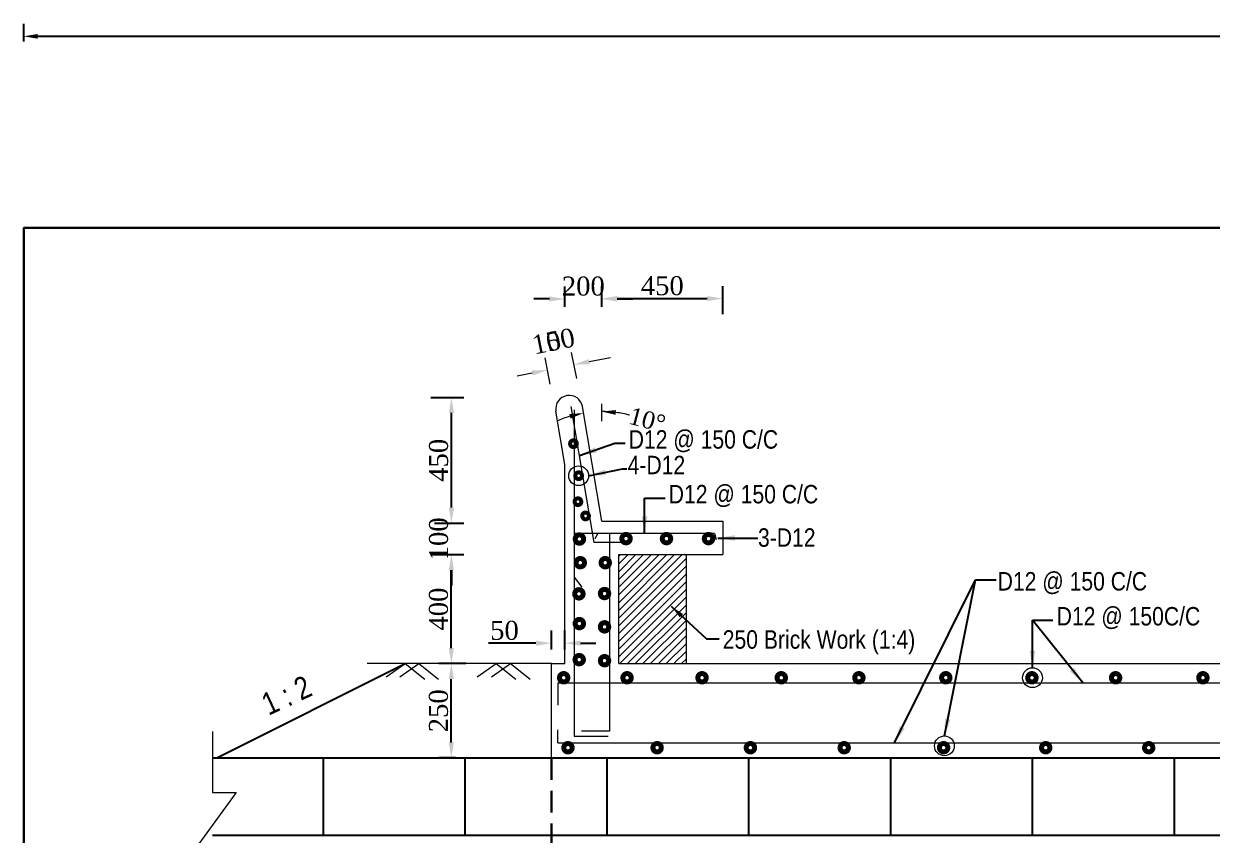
# Model space of a CAD drawing. Header units: metres. Extents: x -2434 to 11656, y -15288 to 8109.
# Drawn here: x 3599.3 to 3633.78, y -11638.57 to -11615.04 of the extents above; entities that cross this region are included whole.
import ezdxf

# ---------------------------------------------------------------- set-up
doc = ezdxf.new("R2010")
doc.units = ezdxf.units.M
doc.linetypes.add('DASHEDX2', pattern=[38.1, 25.4, -12.7])
doc.layers.add('Blocks', color=11, linetype='Continuous', lineweight=9)
doc.layers.add('Layer1', color=7, linetype='Continuous', lineweight=13)
doc.styles.get("Standard").update_dxf_attribs({"font": 'times.ttf'})
doc.styles.add('TIMES', font='ARIALN.TTF')
doc.dimstyles.get("Standard").update_dxf_attribs({"dimtxt": 0.5, "dimasz": 0.4075, "dimexe": 0.364, "dimexo": 0.219, "dimgap": 0.09, "dimtad": 0, "dimdec": 0, "dimlfac": 1000, "dimzin": 0, "dimdsep": 46, "dimtxsty": 'Standard', "dimcen": 0.09, "dimadec": 0, "dimazin": 0, "dimtfac": 1, "dimtdec": 0, "dimtofl": 0, "dimtmove": 0, "dimatfit": 3, "dimfxl": 1, "dimtolj": 1, "dimtzin": 0, "dimarcsym": 0})
pattern_1 = [(45, (5187.14033, -7796.20158), (-0.1122532015, 0.1122532015), [])]

# ---------------------------------------------------------------- blocks, each defined once
blk = doc.blocks.new('*D428')
at = {"layer": 'Defpoints', "color": 0, "lineweight": -3}
for p in [(3611.703, -11633.594), (3612.178, -11633.594), (3612.045, -11636.329)]:
    blk.add_point(p, dxfattribs=at)
at = {"layer": 'Layer1', "color": 0, "lineweight": -2}
for p, q in [((3611.959, -11633.594), (3611.339, -11633.594)), ((3611.826, -11636.329), (3611.339, -11636.329))]:
    blk.add_line(p, q, dxfattribs=at)
at = {"layer": 'Layer1', "color": 7, "lineweight": -2}
blk.add_line((3611.703, -11635.879), (3611.703, -11634.044), dxfattribs=at)
at = {"layer": 'Layer1', "color": 7, "lineweight": -3}
for points in [[(3611.628, -11634.044), (3611.778, -11634.044), (3611.703, -11633.594)], [(3611.628, -11635.879), (3611.778, -11635.879), (3611.703, -11636.329)]]:
    blk.add_solid(points, dxfattribs=at)
at = {"layer": 'Layer1', "color": 0, "lineweight": 13, "insert": (3611.333, -11634.962), "char_height": 0.55, "attachment_point": 5, "rotation": 90}
blk.add_mtext('\\A1;250', dxfattribs=at)
blk = doc.blocks.new('*D432')
at = {"layer": 'Defpoints', "color": 0, "lineweight": -3}
for p in [(3610.878, -11630.431), (3611.703, -11630.431), (3612.34, -11633.594)]:
    blk.add_point(p, dxfattribs=at)
at = {"layer": 'Layer1', "color": 0, "lineweight": -2}
for p, q in [((3611.097, -11630.431), (3612.067, -11630.431)), ((3612.121, -11633.594), (3611.339, -11633.594))]:
    blk.add_line(p, q, dxfattribs=at)
at = {"layer": 'Layer1', "color": 7, "lineweight": -2}
blk.add_line((3611.703, -11633.144), (3611.703, -11630.881), dxfattribs=at)
at = {"layer": 'Layer1', "color": 7, "lineweight": -3}
for points in [[(3611.628, -11630.881), (3611.778, -11630.881), (3611.703, -11630.431)], [(3611.628, -11633.144), (3611.778, -11633.144), (3611.703, -11633.594)]]:
    blk.add_solid(points, dxfattribs=at)
at = {"layer": 'Layer1', "color": 0, "lineweight": 13, "insert": (3611.333, -11632.013), "char_height": 0.55, "attachment_point": 5, "rotation": 90}
blk.add_mtext('\\A1;400', dxfattribs=at)
blk = doc.blocks.new('*D433')
at = {"layer": 'Defpoints', "color": 0, "lineweight": -3}
for p in [(3611.02, -11629.519), (3611.705, -11629.519), (3610.878, -11630.431)]:
    blk.add_point(p, dxfattribs=at)
at = {"layer": 'Layer1', "color": 7, "lineweight": -2}
for p, q in [((3611.705, -11629.069), (3611.705, -11628.619)), ((3611.705, -11630.881), (3611.705, -11631.331))]:
    blk.add_line(p, q, dxfattribs=at)
at = {"layer": 'Layer1', "color": 0, "lineweight": -2}
for p, q in [((3611.239, -11629.519), (3612.069, -11629.519)), ((3611.097, -11630.431), (3612.069, -11630.431))]:
    blk.add_line(p, q, dxfattribs=at)
at = {"layer": 'Layer1', "color": 7, "lineweight": -3}
for points in [[(3611.63, -11629.069), (3611.78, -11629.069), (3611.705, -11629.519)], [(3611.63, -11630.881), (3611.78, -11630.881), (3611.705, -11630.431)]]:
    blk.add_solid(points, dxfattribs=at)
at = {"layer": 'Layer1', "color": 0, "lineweight": 13, "insert": (3611.335, -11629.975), "char_height": 0.55, "attachment_point": 5, "rotation": 90}
blk.add_mtext('\\A1;100', dxfattribs=at)
blk = doc.blocks.new('*D434')
at = {"layer": 'Defpoints', "color": 0, "lineweight": -3}
for p in [(3610.894, -11625.875), (3611.705, -11625.875), (3611, -11629.519)]:
    blk.add_point(p, dxfattribs=at)
at = {"layer": 'Layer1', "color": 0, "lineweight": -2}
for p, q in [((3611.113, -11625.875), (3612.069, -11625.875)), ((3611.219, -11629.519), (3612.069, -11629.519))]:
    blk.add_line(p, q, dxfattribs=at)
at = {"layer": 'Layer1', "color": 7, "lineweight": -2}
blk.add_line((3611.705, -11629.069), (3611.705, -11626.325), dxfattribs=at)
at = {"layer": 'Layer1', "color": 7, "lineweight": -3}
for points in [[(3611.63, -11626.325), (3611.78, -11626.325), (3611.705, -11625.875)], [(3611.63, -11629.069), (3611.78, -11629.069), (3611.705, -11629.519)]]:
    blk.add_solid(points, dxfattribs=at)
at = {"layer": 'Layer1', "color": 0, "lineweight": 13, "insert": (3611.335, -11627.697), "char_height": 0.55, "attachment_point": 5, "rotation": 90}
blk.add_mtext('\\A1;450', dxfattribs=at)
blk = doc.blocks.new('*D435')
at = {"layer": 'Defpoints', "color": 0, "lineweight": -3}
for p in [(3619.58, -11623.006), (3616.067, -11623.462), (3619.58, -11623.676)]:
    blk.add_point(p, dxfattribs=at)
at = {"layer": 'Layer1', "color": 0, "lineweight": -2}
for p, q in [((3616.067, -11623.243), (3616.067, -11622.642)), ((3619.58, -11623.457), (3619.58, -11622.642))]:
    blk.add_line(p, q, dxfattribs=at)
at = {"layer": 'Layer1', "color": 7, "lineweight": -2}
blk.add_line((3616.517, -11623.006), (3619.13, -11623.006), dxfattribs=at)
at = {"layer": 'Layer1', "color": 7, "lineweight": -3}
for points in [[(3616.517, -11622.931), (3616.517, -11623.081), (3616.067, -11623.006)], [(3619.13, -11622.931), (3619.13, -11623.081), (3619.58, -11623.006)]]:
    blk.add_solid(points, dxfattribs=at)
at = {"layer": 'Layer1', "color": 0, "lineweight": 13, "insert": (3617.824, -11622.636), "char_height": 0.55, "attachment_point": 5}
blk.add_mtext('\\A1;450', dxfattribs=at)
blk = doc.blocks.new('*D436')
at = {"layer": 'Defpoints', "color": 0, "lineweight": -3}
for p in [(3614.998, -11633.002), (3614.607, -11633.408), (3614.998, -11633.401)]:
    blk.add_point(p, dxfattribs=at)
at = {"layer": 'Layer1', "color": 0, "lineweight": -2}
for p, q in [((3614.607, -11633.189), (3614.607, -11632.638)), ((3614.998, -11633.182), (3614.998, -11632.638))]:
    blk.add_line(p, q, dxfattribs=at)
at = {"layer": 'Layer1', "color": 7, "lineweight": -2}
for p, q in [((3614.157, -11633.002), (3612.783, -11633.002)), ((3615.448, -11633.002), (3615.898, -11633.002))]:
    blk.add_line(p, q, dxfattribs=at)
at = {"layer": 'Layer1', "color": 7, "lineweight": -3}
for points in [[(3614.157, -11632.927), (3614.157, -11633.077), (3614.607, -11633.002)], [(3615.448, -11632.927), (3615.448, -11633.077), (3614.998, -11633.002)]]:
    blk.add_solid(points, dxfattribs=at)
at = {"layer": 'Layer1', "color": 0, "lineweight": 13, "insert": (3613.245, -11632.633), "char_height": 0.55, "attachment_point": 5}
blk.add_mtext('\\A1;50', dxfattribs=at)
blk = doc.blocks.new('*D437')
at = {"layer": 'Defpoints', "color": 0, "lineweight": -3}
for p in [(3616.067, -11623.018), (3614.998, -11623.467), (3616.067, -11623.462)]:
    blk.add_point(p, dxfattribs=at)
at = {"layer": 'Layer1', "color": 0, "lineweight": -2}
for p, q in [((3614.998, -11623.248), (3614.998, -11622.654)), ((3616.067, -11623.243), (3616.067, -11622.654))]:
    blk.add_line(p, q, dxfattribs=at)
at = {"layer": 'Layer1', "color": 7, "lineweight": -2}
for p, q in [((3614.548, -11623.018), (3614.098, -11623.018)), ((3616.517, -11623.018), (3616.967, -11623.018))]:
    blk.add_line(p, q, dxfattribs=at)
at = {"layer": 'Layer1', "color": 7, "lineweight": -3}
for points in [[(3614.548, -11622.943), (3614.548, -11623.093), (3614.998, -11623.018)], [(3616.517, -11622.943), (3616.517, -11623.093), (3616.067, -11623.018)]]:
    blk.add_solid(points, dxfattribs=at)
at = {"layer": 'Layer1', "color": 0, "lineweight": 13, "insert": (3615.533, -11622.648), "char_height": 0.55, "attachment_point": 5}
blk.add_mtext('\\A1;200', dxfattribs=at)
blk = doc.blocks.new('*D443')
at = {"color": 0, "lineweight": -2, "ltscale": 0.5}
for p, q in [((3599.297, -11615.55), (3599.297, -11615.036)), ((3710.396, -11615.55), (3710.396, -11615.036)), ((3599.704, -11615.4), (3653.708, -11615.4)), ((3709.988, -11615.4), (3655.985, -11615.4))]:
    blk.add_line(p, q, dxfattribs=at)
at = {"color": 0, "linetype": 'Continuous', "lineweight": -3, "ltscale": 0.5}
for points in [[(3599.704, -11615.332), (3599.704, -11615.468), (3599.297, -11615.4)], [(3709.988, -11615.332), (3709.988, -11615.468), (3710.396, -11615.4)]]:
    blk.add_solid(points, dxfattribs=at)
at = {"layer": 'Defpoints', "color": 0, "linetype": 'Continuous', "lineweight": -3, "ltscale": 0.5}
for p in [(3710.396, -11615.4), (3599.297, -11620.956), (3710.396, -11620.956)]:
    blk.add_point(p, dxfattribs=at)
at = {"color": 0, "linetype": 'Continuous', "lineweight": -3, "ltscale": 0.5, "insert": (3654.846, -11615.4), "char_height": 0.5, "attachment_point": 5}
blk.add_mtext('\\A1;111099', dxfattribs=at)
blk = doc.blocks.new('*D466')
at = {"layer": 'Defpoints', "color": 0, "lineweight": -3}
for p in [(3611.703, -11633.594), (3612.178, -11633.594), (3612.045, -11636.329)]:
    blk.add_point(p, dxfattribs=at)
at = {"layer": 'Layer1', "color": 0, "lineweight": -2}
for p, q in [((3611.959, -11633.594), (3611.339, -11633.594)), ((3611.826, -11636.329), (3611.339, -11636.329))]:
    blk.add_line(p, q, dxfattribs=at)
at = {"layer": 'Layer1', "color": 7, "lineweight": -2}
blk.add_line((3611.703, -11635.879), (3611.703, -11634.044), dxfattribs=at)
at = {"layer": 'Layer1', "color": 7, "lineweight": -3}
for points in [[(3611.628, -11634.044), (3611.778, -11634.044), (3611.703, -11633.594)], [(3611.628, -11635.879), (3611.778, -11635.879), (3611.703, -11636.329)]]:
    blk.add_solid(points, dxfattribs=at)
at = {"layer": 'Layer1', "color": 0, "lineweight": 13, "insert": (3611.333, -11634.962), "char_height": 0.55, "attachment_point": 5, "rotation": 90}
blk.add_mtext('\\A1;250', dxfattribs=at)
blk = doc.blocks.new('*D470')
at = {"layer": 'Defpoints', "color": 0, "lineweight": -3}
for p in [(3610.878, -11630.431), (3611.703, -11630.431), (3612.34, -11633.594)]:
    blk.add_point(p, dxfattribs=at)
at = {"layer": 'Layer1', "color": 0, "lineweight": -2}
for p, q in [((3611.097, -11630.431), (3612.067, -11630.431)), ((3612.121, -11633.594), (3611.339, -11633.594))]:
    blk.add_line(p, q, dxfattribs=at)
at = {"layer": 'Layer1', "color": 7, "lineweight": -2}
blk.add_line((3611.703, -11633.144), (3611.703, -11630.881), dxfattribs=at)
at = {"layer": 'Layer1', "color": 7, "lineweight": -3}
for points in [[(3611.628, -11630.881), (3611.778, -11630.881), (3611.703, -11630.431)], [(3611.628, -11633.144), (3611.778, -11633.144), (3611.703, -11633.594)]]:
    blk.add_solid(points, dxfattribs=at)
at = {"layer": 'Layer1', "color": 0, "lineweight": 13, "insert": (3611.333, -11632.013), "char_height": 0.55, "attachment_point": 5, "rotation": 90}
blk.add_mtext('\\A1;400', dxfattribs=at)
blk = doc.blocks.new('*D471')
at = {"layer": 'Defpoints', "color": 0, "lineweight": -3}
for p in [(3611.02, -11629.519), (3611.705, -11629.519), (3610.878, -11630.431)]:
    blk.add_point(p, dxfattribs=at)
at = {"layer": 'Layer1', "color": 7, "lineweight": -2}
for p, q in [((3611.705, -11629.069), (3611.705, -11628.619)), ((3611.705, -11630.881), (3611.705, -11631.331))]:
    blk.add_line(p, q, dxfattribs=at)
at = {"layer": 'Layer1', "color": 0, "lineweight": -2}
for p, q in [((3611.239, -11629.519), (3612.069, -11629.519)), ((3611.097, -11630.431), (3612.069, -11630.431))]:
    blk.add_line(p, q, dxfattribs=at)
at = {"layer": 'Layer1', "color": 7, "lineweight": -3}
for points in [[(3611.63, -11629.069), (3611.78, -11629.069), (3611.705, -11629.519)], [(3611.63, -11630.881), (3611.78, -11630.881), (3611.705, -11630.431)]]:
    blk.add_solid(points, dxfattribs=at)
at = {"layer": 'Layer1', "color": 0, "lineweight": 13, "insert": (3611.335, -11629.975), "char_height": 0.55, "attachment_point": 5, "rotation": 90}
blk.add_mtext('\\A1;100', dxfattribs=at)
blk = doc.blocks.new('*D472')
at = {"layer": 'Defpoints', "color": 0, "lineweight": -3}
for p in [(3610.894, -11625.875), (3611.705, -11625.875), (3611, -11629.519)]:
    blk.add_point(p, dxfattribs=at)
at = {"layer": 'Layer1', "color": 0, "lineweight": -2}
for p, q in [((3611.113, -11625.875), (3612.069, -11625.875)), ((3611.219, -11629.519), (3612.069, -11629.519))]:
    blk.add_line(p, q, dxfattribs=at)
at = {"layer": 'Layer1', "color": 7, "lineweight": -2}
blk.add_line((3611.705, -11629.069), (3611.705, -11626.325), dxfattribs=at)
at = {"layer": 'Layer1', "color": 7, "lineweight": -3}
for points in [[(3611.63, -11626.325), (3611.78, -11626.325), (3611.705, -11625.875)], [(3611.63, -11629.069), (3611.78, -11629.069), (3611.705, -11629.519)]]:
    blk.add_solid(points, dxfattribs=at)
at = {"layer": 'Layer1', "color": 0, "lineweight": 13, "insert": (3611.335, -11627.697), "char_height": 0.55, "attachment_point": 5, "rotation": 90}
blk.add_mtext('\\A1;450', dxfattribs=at)
blk = doc.blocks.new('*D473')
at = {"layer": 'Defpoints', "color": 0, "lineweight": -3}
for p in [(3619.58, -11623.006), (3616.067, -11623.462), (3619.58, -11623.676)]:
    blk.add_point(p, dxfattribs=at)
at = {"layer": 'Layer1', "color": 0, "lineweight": -2}
for p, q in [((3616.067, -11623.243), (3616.067, -11622.642)), ((3619.58, -11623.457), (3619.58, -11622.642))]:
    blk.add_line(p, q, dxfattribs=at)
at = {"layer": 'Layer1', "color": 7, "lineweight": -2}
blk.add_line((3616.517, -11623.006), (3619.13, -11623.006), dxfattribs=at)
at = {"layer": 'Layer1', "color": 7, "lineweight": -3}
for points in [[(3616.517, -11622.931), (3616.517, -11623.081), (3616.067, -11623.006)], [(3619.13, -11622.931), (3619.13, -11623.081), (3619.58, -11623.006)]]:
    blk.add_solid(points, dxfattribs=at)
at = {"layer": 'Layer1', "color": 0, "lineweight": 13, "insert": (3617.824, -11622.636), "char_height": 0.55, "attachment_point": 5}
blk.add_mtext('\\A1;450', dxfattribs=at)
blk = doc.blocks.new('*D475')
at = {"layer": 'Defpoints', "color": 0, "lineweight": -3}
for p in [(3614.998, -11633.002), (3614.607, -11633.408), (3614.998, -11633.401)]:
    blk.add_point(p, dxfattribs=at)
at = {"layer": 'Layer1', "color": 0, "lineweight": -2}
for p, q in [((3614.607, -11633.189), (3614.607, -11632.638)), ((3614.998, -11633.182), (3614.998, -11632.638))]:
    blk.add_line(p, q, dxfattribs=at)
at = {"layer": 'Layer1', "color": 7, "lineweight": -2}
for p, q in [((3614.157, -11633.002), (3612.783, -11633.002)), ((3615.448, -11633.002), (3615.898, -11633.002))]:
    blk.add_line(p, q, dxfattribs=at)
at = {"layer": 'Layer1', "color": 7, "lineweight": -3}
for points in [[(3614.157, -11632.927), (3614.157, -11633.077), (3614.607, -11633.002)], [(3615.448, -11632.927), (3615.448, -11633.077), (3614.998, -11633.002)]]:
    blk.add_solid(points, dxfattribs=at)
at = {"layer": 'Layer1', "color": 0, "lineweight": 13, "insert": (3613.245, -11632.633), "char_height": 0.55, "attachment_point": 5}
blk.add_mtext('\\A1;50', dxfattribs=at)
blk = doc.blocks.new('*D476')
at = {"layer": 'Defpoints', "color": 0, "lineweight": -3}
for p in [(3616.067, -11623.018), (3614.998, -11623.467), (3616.067, -11623.462)]:
    blk.add_point(p, dxfattribs=at)
at = {"layer": 'Layer1', "color": 0, "lineweight": -2}
for p, q in [((3614.998, -11623.248), (3614.998, -11622.654)), ((3616.067, -11623.243), (3616.067, -11622.654))]:
    blk.add_line(p, q, dxfattribs=at)
at = {"layer": 'Layer1', "color": 7, "lineweight": -2}
for p, q in [((3614.548, -11623.018), (3614.098, -11623.018)), ((3616.517, -11623.018), (3616.967, -11623.018))]:
    blk.add_line(p, q, dxfattribs=at)
at = {"layer": 'Layer1', "color": 7, "lineweight": -3}
for points in [[(3614.548, -11622.943), (3614.548, -11623.093), (3614.998, -11623.018)], [(3616.517, -11622.943), (3616.517, -11623.093), (3616.067, -11623.018)]]:
    blk.add_solid(points, dxfattribs=at)
at = {"layer": 'Layer1', "color": 0, "lineweight": 13, "insert": (3615.533, -11622.648), "char_height": 0.55, "attachment_point": 5}
blk.add_mtext('\\A1;200', dxfattribs=at)
blk = doc.blocks.new('*D482')
at = {"color": 0, "lineweight": -2, "ltscale": 0.5}
for p, q in [((3599.297, -11615.55), (3599.297, -11615.036)), ((3710.396, -11615.55), (3710.396, -11615.036)), ((3599.704, -11615.4), (3653.708, -11615.4)), ((3709.988, -11615.4), (3655.985, -11615.4))]:
    blk.add_line(p, q, dxfattribs=at)
at = {"color": 0, "linetype": 'Continuous', "lineweight": -3, "ltscale": 0.5}
for points in [[(3599.704, -11615.332), (3599.704, -11615.468), (3599.297, -11615.4)], [(3709.988, -11615.332), (3709.988, -11615.468), (3710.396, -11615.4)]]:
    blk.add_solid(points, dxfattribs=at)
at = {"layer": 'Defpoints', "color": 0, "linetype": 'Continuous', "lineweight": -3, "ltscale": 0.5}
for p in [(3710.396, -11615.4), (3599.297, -11620.956), (3710.396, -11620.956)]:
    blk.add_point(p, dxfattribs=at)
at = {"color": 0, "linetype": 'Continuous', "lineweight": -3, "ltscale": 0.5, "insert": (3654.846, -11615.4), "char_height": 0.5, "attachment_point": 5}
blk.add_mtext('\\A1;111099', dxfattribs=at)

msp = doc.modelspace()

# ---------------------------------------------------------------- hatches: boundary and pattern name
at = {"layer": 'Layer1', "lineweight": 5}
h = msp.add_hatch(dxfattribs=at)
h.set_pattern_fill('LINE', scale=0.05, angle=45, style=0)
h.set_pattern_definition(pattern_1)
h.paths.add_polyline_path([(3616.560561, -11633.594422), (3618.513686, -11633.594422), (3618.513686, -11630.431116), (3616.560561, -11630.431116)])
h = msp.add_hatch(dxfattribs=at)
h.set_pattern_fill('LINE', scale=0.05, angle=45, style=0)
h.set_pattern_definition(pattern_1)
h.paths.add_polyline_path([(3616.560561, -11633.594422), (3618.513686, -11633.594422), (3618.513686, -11630.431116), (3616.560561, -11630.431116)])

# ---------------------------------------------------------------- linework, layer by layer
at = {"color": 0, "linetype": 'Continuous', "lineweight": -3, "ltscale": 0.5}
for p, q in [((3604.895388, -11636.328797), (3610.364138, -11633.594422)), ((3604.770349, -11636.328797), (3653.014446, -11636.328797)), ((3604.770349, -11636.328797), (3653.014446, -11636.328797)), ((3607.98372, -11636.328797), (3607.98372, -11638.566068)), ((3607.98372, -11636.328797), (3607.98372, -11638.566068)), ((3612.098887, -11636.328797), (3612.098887, -11638.566068)), ((3612.098887, -11636.328797), (3612.098887, -11638.566068)), ((3616.214055, -11636.328797), (3616.214055, -11638.566068)), ((3616.214055, -11636.328797), (3616.214055, -11638.566068)), ((3620.329223, -11636.328797), (3620.329223, -11638.566068)), ((3620.329223, -11636.328797), (3620.329223, -11638.566068)), ((3624.444391, -11636.328797), (3624.444391, -11638.566068)), ((3624.444391, -11636.328797), (3624.444391, -11638.566068)), ((3628.559559, -11636.328797), (3628.559559, -11638.566068)), ((3628.559559, -11636.328797), (3628.559559, -11638.566068)), ((3632.674726, -11636.328797), (3632.674726, -11638.566068)), ((3632.674726, -11636.328797), (3632.674726, -11638.566068)), ((3604.770349, -11638.566068), (3653.106508, -11638.566068)), ((3604.770349, -11638.566068), (3653.106508, -11638.566068))]:
    msp.add_line(p, q, dxfattribs=at)
at = {"layer": 'Blocks', "color": 0, "linetype": 'ByBlock', "lineweight": 13, "ltscale": 0.5}
for p, q in [((3616.067182, -11626.557488), (3616.067182, -11626.055966)), ((3616.067182, -11626.557488), (3616.067182, -11626.055966)), ((3615.268222, -11626.228406), (3615.268222, -11635.696221)), ((3615.268222, -11626.228406), (3615.268222, -11635.696221)), ((3619.580427, -11629.459093), (3619.580427, -11630.431116)), ((3619.580427, -11629.459093), (3619.580427, -11630.431116)), ((3619.339294, -11629.824723), (3615.268222, -11629.824723)), ((3619.339294, -11629.824723), (3615.268222, -11629.824723)), ((3615.958415, -11629.824723), (3615.868095, -11629.974844)), ((3615.958415, -11629.824723), (3615.868095, -11629.974844)), ((3616.297267, -11629.824723), (3616.297267, -11635.552815)), ((3616.297267, -11629.824723), (3616.297267, -11635.552815)), ((3619.339294, -11629.824723), (3619.38899, -11629.995248)), ((3619.339294, -11629.824723), (3619.38899, -11629.995248)), ((3616.859845, -11630.082363), (3615.847898, -11630.082363)), ((3616.859845, -11630.082363), (3615.847898, -11630.082363)), ((3618.515486, -11630.431116), (3618.515486, -11633.594422)), ((3618.515486, -11630.431116), (3618.515486, -11633.594422)), ((3615.268222, -11631.085563), (3615.494532, -11631.372095)), ((3615.268222, -11631.085563), (3615.494532, -11631.372095)), ((3614.607436, -11633.594422), (3609.258841, -11633.594422)), ((3614.607436, -11633.594422), (3609.258841, -11633.594422)), ((3614.797152, -11634.149451), (3614.797152, -11634.800339)), ((3614.797152, -11634.149451), (3614.797152, -11634.800339)), ((3614.78971, -11635.892919), (3614.78971, -11635.515452)), ((3614.78971, -11635.892919), (3614.78971, -11635.515452)), ((3615.268222, -11635.696221), (3616.255624, -11635.696221)), ((3615.268222, -11635.696221), (3616.255624, -11635.696221)), ((3616.297267, -11635.552815), (3615.483828, -11635.552815)), ((3616.297267, -11635.552815), (3615.483828, -11635.552815))]:
    msp.add_line(p, q, dxfattribs=at)
for points in [[(3609.808559, -11633.980647), (3610.364138, -11633.594422), (3610.93088, -11634.047238)], [(3609.808559, -11633.980647), (3610.364138, -11633.594422), (3610.93088, -11634.047238)], [(3610.208576, -11633.980647), (3610.764155, -11633.594422), (3611.330897, -11634.047238)], [(3610.208576, -11633.980647), (3610.764155, -11633.594422), (3611.330897, -11634.047238)], [(3612.45327, -11633.980647), (3613.008849, -11633.594422), (3613.575591, -11634.047238)], [(3612.45327, -11633.980647), (3613.008849, -11633.594422), (3613.575591, -11634.047238)], [(3612.864449, -11633.980647), (3613.420029, -11633.594422), (3613.986771, -11634.047238)], [(3612.864449, -11633.980647), (3613.420029, -11633.594422), (3613.986771, -11634.047238)]]:
    msp.add_lwpolyline(points, dxfattribs=at)
at = {"layer": 'Blocks', "color": 0, "lineweight": 13, "ltscale": 0.05}
msp.add_lwpolyline([(3604.770349, -11635.565366), (3604.770349, -11637.335539), (3605.462894, -11637.335539), (3604.069418, -11639.249406), (3604.770349, -11639.249406), (3604.770349, -11643.355199)], dxfattribs=at)
msp.add_lwpolyline([(3604.770349, -11635.565366), (3604.770349, -11637.335539), (3605.462894, -11637.335539), (3604.069418, -11639.249406), (3604.770349, -11639.249406), (3604.770349, -11643.355199)], dxfattribs=at)
at = {"layer": 'Blocks', "color": 0, "linetype": 'ByBlock', "lineweight": 13, "ltscale": 0.5}
for centre in [(3615.397495, -11628.143849), (3615.397495, -11628.143849), (3628.565756, -11634.002492), (3628.565756, -11634.002492), (3626.009915, -11635.978394), (3626.009915, -11635.978394)]:
    msp.add_circle(centre, 0.287312, dxfattribs=at)
for start, end in [(106.9136152, 114.2699314), (106.9136152, 114.2699314), (75.2568308, 90), (75.2568308, 90), (75.2873677, 82.6436838), (75.2873677, 82.6436838)]:
    msp.add_arc((3616.067182, -11629.459093), 3.176056, start, end, dxfattribs=at)
for points in [[(3615.127624, -11626.354307), (3615.158723, -11626.486532), (3615.539849, -11626.327121)], [(3615.127624, -11626.354307), (3615.158723, -11626.486532), (3615.539849, -11626.327121)], [(3616.469486, -11626.376956), (3616.478199, -11626.241402), (3616.067182, -11626.283037)], [(3616.469486, -11626.376956), (3616.478199, -11626.241402), (3616.067182, -11626.283037)]]:
    msp.add_solid(points, dxfattribs=at)
at = {"layer": 'Layer1', "color": 7, "lineweight": 13}
for p, q in [((3614.574919, -11625.488568), (3614.421234, -11624.720559)), ((3614.574919, -11625.488568), (3614.421234, -11624.720559)), ((3615.345072, -11625.326851), (3615.19285, -11624.566153)), ((3615.345072, -11625.326851), (3615.19285, -11624.566153)), ((3615.705525, -11624.834778), (3616.317393, -11624.712339)), ((3615.705525, -11624.834778), (3616.317393, -11624.712339)), ((3614.051405, -11625.165782), (3613.610153, -11625.25408)), ((3614.051405, -11625.165782), (3613.610153, -11625.25408)), ((3615.847898, -11630.082363), (3615.184323, -11626.14121)), ((3615.847898, -11630.082363), (3615.184323, -11626.14121)), ((3616.067182, -11629.459093), (3615.508547, -11626.14121)), ((3616.067182, -11629.459093), (3615.508547, -11626.14121)), ((3614.998061, -11627.814658), (3614.738141, -11626.270924)), ((3614.998061, -11627.814658), (3614.738141, -11626.270924)), ((3614.998061, -11633.594422), (3614.998061, -11627.814658)), ((3614.998061, -11633.594422), (3614.998061, -11627.814658)), ((3616.067182, -11629.459093), (3619.580427, -11629.459093)), ((3616.067182, -11629.459093), (3619.580427, -11629.459093)), ((3616.560561, -11630.431116), (3619.580427, -11630.431116)), ((3616.560561, -11633.594422), (3616.560561, -11630.431116)), ((3616.560561, -11630.431116), (3619.580427, -11630.431116)), ((3616.560561, -11633.594422), (3616.560561, -11630.431116)), ((3614.607436, -11633.594422), (3614.998061, -11633.594422)), ((3614.607436, -11636.328797), (3614.607436, -11633.594422)), ((3614.607436, -11633.594422), (3614.998061, -11633.594422)), ((3614.607436, -11636.328797), (3614.607436, -11633.594422)), ((3616.560561, -11633.594422), (3640.779311, -11633.594422)), ((3616.560561, -11633.594422), (3640.779311, -11633.594422)), ((3614.797152, -11634.149451), (3642.514447, -11634.149451)), ((3614.797152, -11634.149451), (3642.514447, -11634.149451)), ((3614.78971, -11635.892919), (3642.507108, -11635.892919)), ((3614.78971, -11635.892919), (3642.507108, -11635.892919)), ((3614.607436, -11636.328797), (3642.732436, -11636.328797)), ((3614.607436, -11636.328797), (3642.732436, -11636.328797))]:
    msp.add_line(p, q, dxfattribs=at)
at = {"layer": 'Layer1', "color": 7, "linetype": 'DASHEDX2', "lineweight": 30, "ltscale": 0.025}
msp.add_line((3614.607436, -11636.328797), (3614.607436, -11643.296975), dxfattribs=at)
msp.add_line((3614.607436, -11636.328797), (3614.607436, -11643.296975), dxfattribs=at)
at = {"layer": 'Layer1', "color": 7, "lineweight": 30}
msp.add_lwpolyline([(3686.75372, -11698.317687), (3599.296782, -11698.317687), (3599.296782, -11620.955942), (3710.395862, -11620.955942), (3710.395862, -11681.840877), (3710.395862, -11695.795457), (3710.395862, -11698.317687)], close=True, dxfattribs=at)
msp.add_lwpolyline([(3686.75372, -11698.317687), (3599.296782, -11698.317687), (3599.296782, -11620.955942), (3710.395862, -11620.955942), (3710.395862, -11681.840877), (3710.395862, -11695.795457), (3710.395862, -11698.317687)], close=True, dxfattribs=at)
at = {"layer": 'Layer1', "color": 7, "lineweight": 13}
for points, const_width in [([(3615.305267, -11627.216092, -1), (3615.188487, -11627.216092, -1)], 0.194634), ([(3615.305267, -11627.216092, -1), (3615.188487, -11627.216092, -1)], 0.194634), ([(3615.455886, -11628.143849, -1), (3615.339105, -11628.143849, -1)], 0.194634), ([(3615.455886, -11628.143849, -1), (3615.339105, -11628.143849, -1)], 0.194634), ([(3615.434896, -11628.897698, -1), (3615.318116, -11628.897698, -1)], 0.194634), ([(3615.434896, -11628.897698, -1), (3615.318116, -11628.897698, -1)], 0.194634), ([(3615.655914, -11629.309713, -1), (3615.539134, -11629.309713, -1)], 0.194634), ([(3615.655914, -11629.309713, -1), (3615.539134, -11629.309713, -1)], 0.194634), ([(3615.49271, -11629.981626, -1), (3615.346734, -11629.981626, -1)], 0.243292), ([(3615.49271, -11629.981626, -1), (3615.346734, -11629.981626, -1)], 0.243292), ([(3616.845826, -11629.96925, -1), (3616.69985, -11629.96925, -1)], 0.243292), ([(3616.845826, -11629.96925, -1), (3616.69985, -11629.96925, -1)], 0.243292), ([(3618.019271, -11629.96925, -1), (3617.873295, -11629.96925, -1)], 0.243292), ([(3618.019271, -11629.96925, -1), (3617.873295, -11629.96925, -1)], 0.243292), ([(3619.238538, -11629.96925, -1), (3619.092562, -11629.96925, -1)], 0.243292), ([(3619.238538, -11629.96925, -1), (3619.092562, -11629.96925, -1)], 0.243292), ([(3615.517787, -11630.667358, -1), (3615.371812, -11630.667358, -1)], 0.243292), ([(3615.517787, -11630.667358, -1), (3615.371812, -11630.667358, -1)], 0.243292), ([(3616.241824, -11630.667358, -1), (3616.095849, -11630.667358, -1)], 0.243292), ([(3616.241824, -11630.667358, -1), (3616.095849, -11630.667358, -1)], 0.243292), ([(3615.477724, -11631.570451, -1), (3615.331749, -11631.570451, -1)], 0.243292), ([(3615.477724, -11631.570451, -1), (3615.331749, -11631.570451, -1)], 0.243292), ([(3616.221181, -11631.56126, -1), (3616.075206, -11631.56126, -1)], 0.243292), ([(3616.221181, -11631.56126, -1), (3616.075206, -11631.56126, -1)], 0.243292), ([(3615.490977, -11632.432456, -1), (3615.345001, -11632.432456, -1)], 0.243292), ([(3615.490977, -11632.432456, -1), (3615.345001, -11632.432456, -1)], 0.243292), ([(3616.221181, -11632.52735, -1), (3616.075206, -11632.52735, -1)], 0.243292), ([(3616.221181, -11632.52735, -1), (3616.075206, -11632.52735, -1)], 0.243292), ([(3615.486083, -11633.47889, -1), (3615.340108, -11633.47889, -1)], 0.243292), ([(3615.486083, -11633.47889, -1), (3615.340108, -11633.47889, -1)], 0.243292), ([(3616.221181, -11633.508807, -1), (3616.075206, -11633.508807, -1)], 0.243292), ([(3616.221181, -11633.508807, -1), (3616.075206, -11633.508807, -1)], 0.243292), ([(3615.035809, -11634.00441, -1), (3614.889834, -11634.00441, -1)], 0.243292), ([(3615.035809, -11634.00441, -1), (3614.889834, -11634.00441, -1)], 0.243292), ([(3616.875338, -11634.00441, -1), (3616.729362, -11634.00441, -1)], 0.243292), ([(3616.875338, -11634.00441, -1), (3616.729362, -11634.00441, -1)], 0.243292), ([(3619.0501, -11634.00441, -1), (3618.904124, -11634.00441, -1)], 0.243292), ([(3619.0501, -11634.00441, -1), (3618.904124, -11634.00441, -1)], 0.243292), ([(3621.350351, -11634.00441, -1), (3621.204376, -11634.00441, -1)], 0.243292), ([(3621.350351, -11634.00441, -1), (3621.204376, -11634.00441, -1)], 0.243292), ([(3623.601722, -11634.00441, -1), (3623.455747, -11634.00441, -1)], 0.243292), ([(3623.601722, -11634.00441, -1), (3623.455747, -11634.00441, -1)], 0.243292), ([(3626.123696, -11634.00441, -1), (3625.97772, -11634.00441, -1)], 0.243292), ([(3626.123696, -11634.00441, -1), (3625.97772, -11634.00441, -1)], 0.243292), ([(3628.623089, -11634.00441, -1), (3628.477114, -11634.00441, -1)], 0.243292), ([(3628.623089, -11634.00441, -1), (3628.477114, -11634.00441, -1)], 0.243292), ([(3631.051073, -11634.00441, -1), (3630.905098, -11634.00441, -1)], 0.243292), ([(3631.051073, -11634.00441, -1), (3630.905098, -11634.00441, -1)], 0.243292), ([(3633.584006, -11634.00441, -1), (3633.43803, -11634.00441, -1)], 0.243292), ([(3633.584006, -11634.00441, -1), (3633.43803, -11634.00441, -1)], 0.243292), ([(3615.160228, -11636.033289, -1), (3615.014253, -11636.033289, -1)], 0.243292), ([(3615.160228, -11636.033289, -1), (3615.014253, -11636.033289, -1)], 0.243292), ([(3617.747342, -11636.033289, -1), (3617.601367, -11636.033289, -1)], 0.243292), ([(3617.747342, -11636.033289, -1), (3617.601367, -11636.033289, -1)], 0.243292), ([(3620.454186, -11636.033289, -1), (3620.308211, -11636.033289, -1)], 0.243292), ([(3620.454186, -11636.033289, -1), (3620.308211, -11636.033289, -1)], 0.243292), ([(3623.175302, -11636.033289, -1), (3623.029327, -11636.033289, -1)], 0.243292), ([(3623.175302, -11636.033289, -1), (3623.029327, -11636.033289, -1)], 0.243292), ([(3626.05983, -11636.033289, -1), (3625.913854, -11636.033289, -1)], 0.243292), ([(3626.05983, -11636.033289, -1), (3625.913854, -11636.033289, -1)], 0.243292), ([(3629.022801, -11636.033289, -1), (3628.876825, -11636.033289, -1)], 0.243292), ([(3629.022801, -11636.033289, -1), (3628.876825, -11636.033289, -1)], 0.243292), ([(3632.011818, -11636.033289, -1), (3631.865842, -11636.033289, -1)], 0.243292), ([(3632.011818, -11636.033289, -1), (3631.865842, -11636.033289, -1)], 0.243292)]:
    msp.add_lwpolyline(points, format="xyb", close=True, dxfattribs=dict(at, const_width=const_width))
msp.add_arc((3615.123344, -11626.206067), 0.390625, 9.5572991, 189.5572991, dxfattribs=at)
msp.add_arc((3615.123344, -11626.206067), 0.390625, 9.5572991, 189.5572991, dxfattribs=at)
for points in [[(3615.690809, -11624.761236), (3615.720242, -11624.90832), (3615.264273, -11624.923077)], [(3615.690809, -11624.761236), (3615.720242, -11624.90832), (3615.264273, -11624.923077)], [(3614.036689, -11625.09224), (3614.066122, -11625.239324), (3614.492657, -11625.077483)], [(3614.036689, -11625.09224), (3614.066122, -11625.239324), (3614.492657, -11625.077483)]]:
    msp.add_solid(points, dxfattribs=at)

# ---------------------------------------------------------------- texts
at = {"layer": 'Blocks', "color": 0, "linetype": 'ByBlock', "lineweight": 13}
msp.add_text('10° ', height=0.5, rotation=345.2568308, dxfattribs=at).set_placement((3616.816293, -11626.626077))
msp.add_text('10° ', height=0.5, rotation=345.2568308, dxfattribs=at).set_placement((3616.816293, -11626.626077))
at = {"layer": 'Layer1', "color": 7, "lineweight": 13, "insert": (3614.664253, -11624.241711), "char_height": 0.55, "attachment_point": 5, "rotation": 11.3158973}
for s in ['\\A1;150', '\\A1;100']:
    msp.add_mtext(s, dxfattribs=at)
at = {"layer": 'Layer1', "color": 7, "lineweight": 13, "char_height": 0.5352435, "width": 5.87162151, "attachment_point": 1, "style": 'TIMES'}
for s, insert in [('D12 @ 150 C/C', (3616.849978, -11626.823567)), ('D12 @ 150 C/C', (3616.849978, -11626.823567)), ('4-D12', (3616.819447, -11627.5661)), ('4-D12', (3616.819447, -11627.5661)), ('D12 @ 150 C/C', (3618.011853, -11628.411299)), ('D12 @ 150 C/C', (3618.011853, -11628.411299)), ('3-D12', (3620.601681, -11629.670083)), ('3-D12', (3620.601681, -11629.670083)), ('D12 @ 150 C/C', (3627.555895, -11630.939003)), ('D12 @ 150 C/C', (3627.555895, -11630.939003)), ('D12 @ 150C/C', (3629.26818, -11631.952718)), ('D12 @ 150C/C', (3629.26818, -11631.952718)), ('250 Brick Work (1:4)', (3619.577734, -11632.626579)), ('250 Brick Work (1:4)', (3619.577734, -11632.626579))]:
    msp.add_mtext(s, dxfattribs=dict(at, insert=insert))
at = {"layer": 'Layer1', "color": 7, "lineweight": 30, "insert": (3606.12453, -11634.519258), "char_height": 0.65, "width": 11.06858846, "attachment_point": 1, "rotation": 24.7876282, "style": 'TIMES'}
msp.add_mtext('1 : 2', dxfattribs=at)

# ---------------------------------------------------------------- dimensions: what is measured, and where the dimension line sits
at = {"color": 0, "linetype": 'Continuous', "lineweight": -3, "ltscale": 0.5}
for picture in ['*D443', '*D482']:
    dim = msp.add_linear_dim(base=(3710.395862, -11615.400039), p1=(3599.296782, -11620.955942), p2=(3710.395862, -11620.955942), dimstyle='Standard', override={"dimfxl": 0.15, "dimfxlon": 1}, dxfattribs=at)
    dim.commit()
    dim.dimension.update_dxf_attribs({"geometry": picture, "text_midpoint": (3654.846322, -11615.400039)})
at = {"layer": 'Layer1', "color": 7, "lineweight": 13}
for base, p1, p2, text, picture, middle in [((3616.067182, -11623.017654), (3614.998061, -11623.467086), (3616.067182, -11623.462072), '200', '*D437', (3615.532621, -11623.017654)), ((3616.067182, -11623.017654), (3614.998061, -11623.467086), (3616.067182, -11623.462072), '200', '*D476', (3615.532621, -11623.017654)), ((3614.998061, -11633.002273), (3614.607436, -11633.408207), (3614.998061, -11633.401363), '50', '*D436', (3613.245283, -11633.002273)), ((3614.998061, -11633.002273), (3614.607436, -11633.408207), (3614.998061, -11633.401363), '50', '*D475', (3613.245283, -11633.002273))]:
    dim = msp.add_linear_dim(base=base, p1=p1, p2=p2, text=text, dimstyle='Standard', override={"dimtxt": 0.55, "dimasz": 0.45, "dimtad": 1, "dimdec": 2, "dimrnd": 0.002, "dimpost": 'm', "dimcen": 0.05, "dimclrd": 7, "dimadec": 1, "dimtdec": 2, "dimfrac": 2}, dxfattribs=at)
    dim.commit()
    dim.dimension.update_dxf_attribs({"geometry": picture, "text_midpoint": middle, "dimtype": 160})
for picture in ['*D435', '*D473']:
    dim = msp.add_linear_dim(base=(3619.580427, -11623.005929), p1=(3616.067182, -11623.462072), p2=(3619.580427, -11623.676395), text='450', dimstyle='Standard', override={"dimtxt": 0.55, "dimasz": 0.45, "dimtad": 1, "dimdec": 2, "dimrnd": 0.002, "dimpost": 'm', "dimcen": 0.05, "dimclrd": 7, "dimadec": 1, "dimtdec": 2, "dimfrac": 2}, dxfattribs=at)
    dim.commit()
    dim.dimension.update_dxf_attribs({"geometry": picture, "text_midpoint": (3617.823804, -11622.636171)})
for base, p1, p2, text, picture, middle in [((3611.705206, -11625.875198), (3610.999766, -11629.518849), (3610.894206, -11625.875198), '450', '*D434', (3611.335448, -11627.697023)), ((3611.705206, -11625.875198), (3610.999766, -11629.518849), (3610.894206, -11625.875198), '450', '*D472', (3611.335448, -11627.697023)), ((3611.702997, -11630.431116), (3612.339911, -11633.594422), (3610.877772, -11630.431116), '400', '*D432', (3611.333238, -11632.012769)), ((3611.702997, -11630.431116), (3612.339911, -11633.594422), (3610.877772, -11630.431116), '400', '*D470', (3611.333238, -11632.012769)), ((3611.702997, -11633.594422), (3612.044775, -11636.328797), (3612.177991, -11633.594422), '250', '*D428', (3611.333238, -11634.961609)), ((3611.702997, -11633.594422), (3612.044775, -11636.328797), (3612.177991, -11633.594422), '250', '*D466', (3611.333238, -11634.961609))]:
    dim = msp.add_linear_dim(base=base, p1=p1, p2=p2, angle=90, text=text, dimstyle='Standard', override={"dimtxt": 0.55, "dimasz": 0.45, "dimtad": 1, "dimdec": 2, "dimrnd": 0.002, "dimpost": 'm', "dimcen": 0.05, "dimclrd": 7, "dimadec": 1, "dimtdec": 2, "dimfrac": 2}, dxfattribs=at)
    dim.commit()
    dim.dimension.update_dxf_attribs({"geometry": picture, "text_midpoint": middle})
for picture in ['*D433', '*D471']:
    dim = msp.add_linear_dim(base=(3611.705206, -11629.518849), p1=(3610.877772, -11630.431116), p2=(3611.020409, -11629.518849), angle=90, text='100', dimstyle='Standard', override={"dimtxt": 0.55, "dimasz": 0.45, "dimtad": 1, "dimdec": 2, "dimrnd": 0.002, "dimpost": 'm', "dimcen": 0.05, "dimclrd": 7, "dimadec": 1, "dimtdec": 2, "dimfrac": 2}, dxfattribs=at)
    dim.commit()
    dim.dimension.update_dxf_attribs({"geometry": picture, "text_midpoint": (3611.705206, -11629.974983), "dimtype": 160})

# ---------------------------------------------------------------- leaders
at = {"layer": 'Blocks', "color": 0, "linetype": 'ByBlock', "lineweight": 13, "ltscale": 0.5}
msp.add_leader([(3618.081493, -11631.928651), (3619.108976, -11632.879484), (3619.478189, -11632.879484)], dimstyle='Standard', override={"dimgap": 0.09, "dimtad": 0, "dimdec": 2, "dimlfac": 1, "dimpost": ' m', "dimtdec": 2, "dimfxl": 0.12, "dimfxlon": 1}, dxfattribs=at)
msp.add_leader([(3618.081493, -11631.928651), (3619.108976, -11632.879484), (3619.478189, -11632.879484)], dimstyle='Standard', override={"dimgap": 0.09, "dimtad": 0, "dimdec": 2, "dimlfac": 1, "dimpost": ' m', "dimtdec": 2, "dimfxl": 0.12, "dimfxlon": 1}, dxfattribs=at)
at = {"layer": 'Layer1', "color": 7, "lineweight": 13}
for points in [[(3615.423634, -11627.562542), (3616.445716, -11627.203103), (3616.742929, -11627.203103)], [(3615.423634, -11627.562542), (3616.445716, -11627.203103), (3616.742929, -11627.203103)], [(3615.684807, -11628.143849), (3616.666192, -11627.945636), (3616.795403, -11627.945636)], [(3615.684807, -11628.143849), (3616.666192, -11627.945636), (3616.795403, -11627.945636)], [(3617.310377, -11629.824723), (3617.310377, -11628.790836), (3617.904804, -11628.790836)], [(3617.310377, -11629.824723), (3617.310377, -11628.790836), (3617.904804, -11628.790836)], [(3619.432417, -11629.952047), (3620.595362, -11629.952047)], [(3619.432417, -11629.952047), (3620.595362, -11629.952047)], [(3624.5652, -11635.892919), (3626.915784, -11631.163323), (3627.510211, -11631.163323)], [(3624.5652, -11635.892919), (3626.915784, -11631.163323), (3627.510211, -11631.163323)], [(3626.009915, -11635.691082), (3626.915784, -11631.163323), (3627.510211, -11631.163323)], [(3626.009915, -11635.691082), (3626.915784, -11631.163323), (3627.510211, -11631.163323)], [(3628.566704, -11633.715181), (3628.566704, -11632.332254), (3629.161131, -11632.332254)], [(3628.566704, -11633.715181), (3628.566704, -11632.332254), (3629.161131, -11632.332254)], [(3630.023201, -11634.149451), (3628.566704, -11632.332254)]]:
    msp.add_leader(points, dimstyle='Standard', override={"dimtxt": 0.75, "dimasz": 0.5, "dimdec": 2, "dimrnd": 0.002, "dimpost": 'm', "dimcen": 0.05, "dimclrd": 7, "dimadec": 1, "dimtdec": 2, "dimfrac": 2}, dxfattribs=at)

doc.saveas('drawing.dxf')
